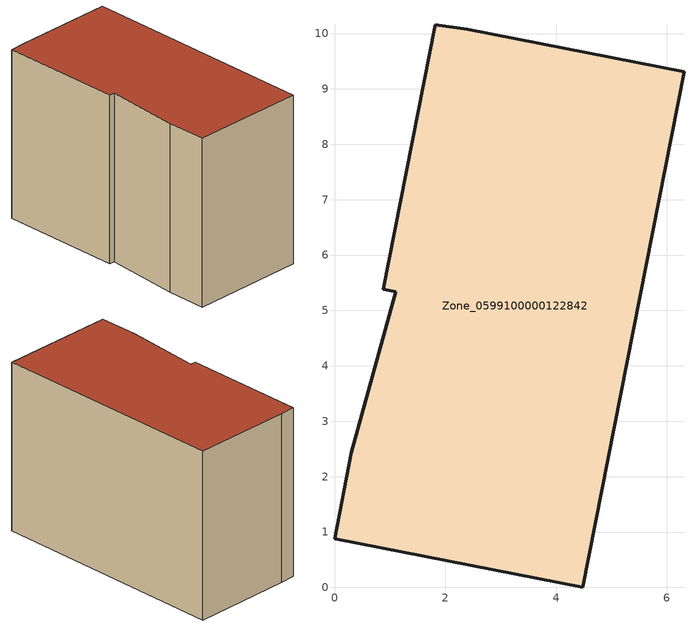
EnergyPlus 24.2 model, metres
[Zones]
Zone_0599100000122842
 floor ground (C_G): 1.81,10.16 2.4,10.08 6.31,9.31 4.48,0 0,0.88 0.3,2.43 1.1,5.34 0.88,5.38 z0
 wall outside (C_F): 0,0.88 4.48,0 6.31,9.31 2.4,10.08 1.81,10.16 0.88,5.38 1.1,5.34 0.3,2.43 0,0.88 z0:6.75
 roof outside (C_R): 2.4,10.08 1.81,10.16 0.88,5.38 1.1,5.34 0.3,2.43 0,0.88 4.48,0 6.31,9.31 z6.75
[BUILDING]
Pand.0599100000122842: North Axis=0; Terrain=City; Loads Convergence Tolerance Value=0.04; Temperature Convergence Tolerance Value=0.4; Solar Distribution=FullExterior; Maximum Number of Warmup Days=25; Minimum Number of Warmup Days=1
[Site:Location]
Rotterdam.The.Hague.AP_ZH_NLD Design_Conditions: Latitude=51.96; Longitude=4.45; Time Zone=1; Elevation=-4.5
[SITE:GROUNDTEMPERATURE:BUILDINGSURFACE]
18, 18, 18, 18, 18, 18, 18, 18, 18, 18, 18, 18
[MATERIAL] Thermal Absorptance=0.9; Solar Absorptance=0.7; Visible Absorptance=0.7
Name | Roughness | Thickness | Conductivity | Density | Specific Heat
G.TC.1946-1964 | MediumSmooth | 0.15 | 1 | 540 | 1210
F.TC.1946-1964 | Rough | 0.3 | 0.857143 | 1920 | 840
R.TC.1946-1964 | MediumRough | 0.2 | 0.235294 | 1500 | 1000
[CONSTRUCTION]
C_G: G.TC.1946-1964
C_F: F.TC.1946-1964
C_R: R.TC.1946-1964
[ZONE]
Zone_0599100000122842: Type=1; Multiplier=1; Ceiling Height=Autocalculate; Volume=Autocalculate; Floor Area=autocalculate; Part of Total Floor Area=Yes
[ZONEINFILTRATION:DESIGNFLOWRATE]
Infil_Zone_0599100000122842: Zone or ZoneList or Space or SpaceList=Zone_0599100000122842; Schedule=AlwaysOn; Design Flow Rate Calculation Method=Flow/Area; Flow Rate per Floor Area=0.003; Constant Term Coefficient=1; Temperature Term Coefficient=0; Velocity Term Coefficient=0; Velocity Squared Term Coefficient=0
[HVACTEMPLATE:ZONE:IDEALLOADSAIRSYSTEM]
Zone_0599100000122842: Maximum Heating Supply Air Temperature=50; Minimum Cooling Supply Air Temperature=13; Maximum Heating Supply Air Humidity Ratio=0.0156; Minimum Cooling Supply Air Humidity Ratio=0.0077; Heating Limit=NoLimit; Cooling Limit=NoLimit; Dehumidification Control Type=ConstantSensibleHeatRatio; Cooling Sensible Heat Ratio=0.7; Dehumidification Setpoint=60; Humidification Control Type=None; Humidification Setpoint=30; Outdoor Air Method=None; Outdoor Air Flow Rate per Person=0.00944; Outdoor Air Flow Rate per Zone Floor Area=0; Outdoor Air Flow Rate per Zone=0; Demand Controlled Ventilation Type=None; Outdoor Air Economizer Type=NoEconomizer; Heat Recovery Type=None; Sensible Heat Recovery Effectiveness=0.7; Latent Heat Recovery Effectiveness=0.65
[ZONECONTROL:THERMOSTAT]
ThermostatControl_Zone_0599100000122842: Zone or ZoneList=Zone_0599100000122842; Control Type Schedule=DualSetpointControlType; Control 1=Thermostat_Zone_0599100000122842; Temperature Difference Between Cutout And Setpoint=0
[THERMOSTATSETPOINT:DUALSETPOINT]
Thermostat_Zone_0599100000122842: Heating Setpoint Temperature Schedule=HeatingSetpoint_Zone_0599100000122842; Cooling Setpoint Temperature Schedule=CoolingSetpoint_Zone_0599100000122842
[SCHEDULE:COMPACT]
HeatingSetpoint_Zone_0599100000122842: Through: 12/31, For: AllDays, Until: 24:00, 21
CoolingSetpoint_Zone_0599100000122842: Through: 12/31, For: AllDays, Until: 24:00, 24
DualSetpointControlType: Through: 12/31, For: AllDays, Until: 24:00, 4
AlwaysOn: Through: 12/31, For: AllDays, Until: 24:00, 1
